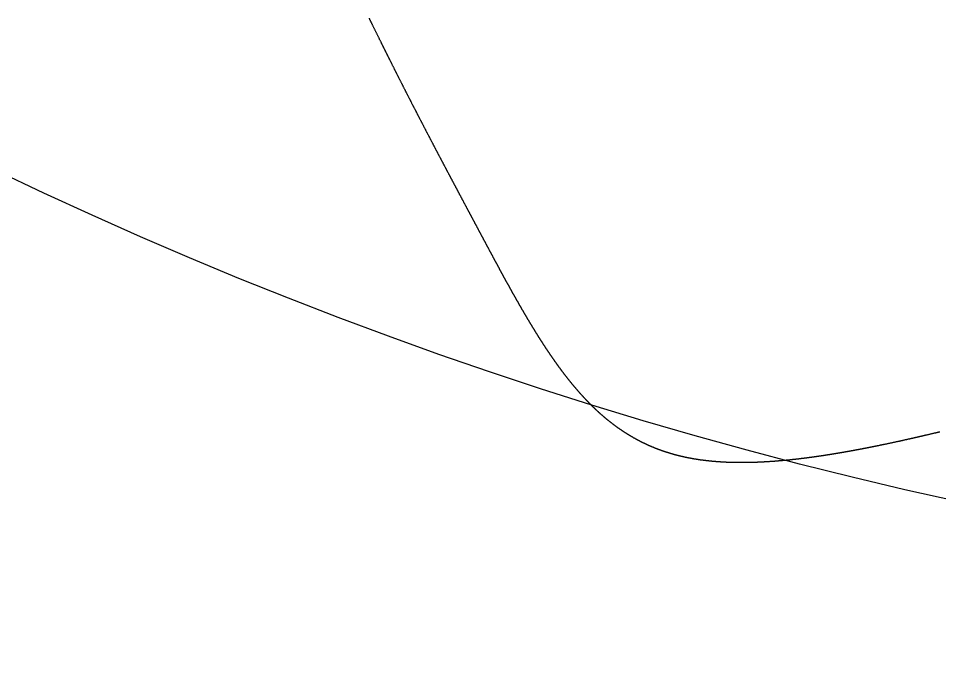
# Model space of a CAD drawing. Header units: millimetres. Extents: x 88 to 97873, y 32 to 55088.
# Drawn here: x 48986.452 to 48988.854, y 5107.377 to 5109.074 of the extents above; entities that cross this region are included whole.
import ezdxf

# ---------------------------------------------------------------- set-up
doc = ezdxf.new("R2010")
doc.units = ezdxf.units.MM
doc.header["$LTSCALE"] = 0.3

msp = doc.modelspace()

# ---------------------------------------------------------------- linework, layer by layer
msp.add_lwpolyline([(48987.3664, 5109.0748), (48987.367, 5109.0736), (48987.3675, 5109.0724), (48987.3681, 5109.0712), (48987.3687, 5109.0701), (48987.3692, 5109.0689), (48987.3698, 5109.0677), (48987.3704, 5109.0665), (48987.371, 5109.0654), (48987.3715, 5109.0642), (48987.3721, 5109.063), (48987.3727, 5109.0618), (48987.3733, 5109.0607), (48987.3738, 5109.0595), (48987.3744, 5109.0583), (48987.375, 5109.0571), (48987.3755, 5109.056), (48987.3761, 5109.0548), (48987.3767, 5109.0536), (48987.3773, 5109.0525), (48987.3778, 5109.0513), (48987.3784, 5109.0501), (48987.379, 5109.0489), (48987.3796, 5109.0478), (48987.3801, 5109.0466), (48987.3807, 5109.0454), (48987.3813, 5109.0443), (48987.3819, 5109.0431), (48987.3824, 5109.0419), (48987.383, 5109.0408), (48987.3836, 5109.0396), (48987.3841, 5109.0384), (48987.3847, 5109.0372), (48987.3853, 5109.0361), (48987.3859, 5109.0349), (48987.3864, 5109.0337), (48987.387, 5109.0326), (48987.3876, 5109.0314), (48987.3882, 5109.0303), (48987.3887, 5109.0291), (48987.3893, 5109.0279), (48987.3899, 5109.0268), (48987.3905, 5109.0256), (48987.391, 5109.0244), (48987.3916, 5109.0233), (48987.3922, 5109.0221), (48987.3928, 5109.0209), (48987.3933, 5109.0198), (48987.3939, 5109.0186), (48987.3945, 5109.0175), (48987.3951, 5109.0163), (48987.3956, 5109.0151), (48987.3962, 5109.014), (48987.3968, 5109.0128), (48987.3974, 5109.0116), (48987.3979, 5109.0105), (48987.3985, 5109.0093), (48987.3991, 5109.0082), (48987.3997, 5109.007), (48987.4002, 5109.0058), (48987.4008, 5109.0047), (48987.4014, 5109.0035), (48987.402, 5109.0024), (48987.4025, 5109.0012), (48987.4031, 5109.0001), (48987.4037, 5108.9989), (48987.4043, 5108.9977), (48987.4048, 5108.9966), (48987.4054, 5108.9954), (48987.406, 5108.9943), (48987.4066, 5108.9931), (48987.4071, 5108.992), (48987.4077, 5108.9908), (48987.4083, 5108.9897), (48987.4089, 5108.9885), (48987.4094, 5108.9874), (48987.41, 5108.9862), (48987.4106, 5108.985), (48987.4111, 5108.9839), (48987.4117, 5108.9827), (48987.4123, 5108.9816), (48987.4129, 5108.9804), (48987.4134, 5108.9793), (48987.414, 5108.9781), (48987.4146, 5108.977), (48987.4152, 5108.9758), (48987.4157, 5108.9747), (48987.4163, 5108.9735), (48987.4169, 5108.9724), (48987.4175, 5108.9712), (48987.418, 5108.9701), (48987.4186, 5108.9689), (48987.4192, 5108.9678), (48987.4198, 5108.9666), (48987.4203, 5108.9655), (48987.4209, 5108.9644), (48987.4215, 5108.9632), (48987.4221, 5108.9621), (48987.4226, 5108.9609), (48987.4232, 5108.9598), (48987.4238, 5108.9586), (48987.4244, 5108.9575), (48987.4249, 5108.9563), (48987.4255, 5108.9552), (48987.4261, 5108.954), (48987.4267, 5108.9529), (48987.4272, 5108.9518), (48987.4278, 5108.9506), (48987.4284, 5108.9495), (48987.429, 5108.9483), (48987.4295, 5108.9472), (48987.4301, 5108.9461), (48987.4307, 5108.9449), (48987.4313, 5108.9438), (48987.4318, 5108.9426), (48987.4324, 5108.9415), (48987.433, 5108.9404), (48987.4336, 5108.9392), (48987.4341, 5108.9381), (48987.4347, 5108.9369), (48987.4353, 5108.9358), (48987.4359, 5108.9347), (48987.4364, 5108.9335), (48987.437, 5108.9324), (48987.4376, 5108.9313), (48987.4382, 5108.9301), (48987.4387, 5108.929), (48987.4393, 5108.9279), (48987.4399, 5108.9267), (48987.4404, 5108.9256), (48987.441, 5108.9244), (48987.4416, 5108.9233), (48987.4422, 5108.9222), (48987.4427, 5108.921), (48987.4433, 5108.9199), (48987.4439, 5108.9188), (48987.4445, 5108.9177), (48987.445, 5108.9165), (48987.4456, 5108.9154), (48987.4462, 5108.9143), (48987.4468, 5108.9131), (48987.4473, 5108.912), (48987.4479, 5108.9109), (48987.4485, 5108.9097), (48987.449, 5108.9086), (48987.4496, 5108.9075), (48987.4502, 5108.9064), (48987.4508, 5108.9052), (48987.4513, 5108.9041), (48987.4519, 5108.903), (48987.4525, 5108.9018), (48987.4531, 5108.9007), (48987.4536, 5108.8996), (48987.4542, 5108.8985), (48987.4548, 5108.8973), (48987.4554, 5108.8962), (48987.4559, 5108.8951), (48987.4565, 5108.894), (48987.4571, 5108.8928), (48987.4576, 5108.8917), (48987.4582, 5108.8906), (48987.4588, 5108.8895), (48987.4594, 5108.8884), (48987.4599, 5108.8872), (48987.4605, 5108.8861), (48987.4611, 5108.885), (48987.4616, 5108.8839), (48987.4622, 5108.8828), (48987.4628, 5108.8816), (48987.4634, 5108.8805), (48987.4639, 5108.8794), (48987.4645, 5108.8783), (48987.4651, 5108.8772), (48987.4657, 5108.876), (48987.4662, 5108.8749), (48987.4668, 5108.8738), (48987.4674, 5108.8727), (48987.4679, 5108.8716), (48987.4685, 5108.8705), (48987.4691, 5108.8693), (48987.4697, 5108.8682), (48987.4702, 5108.8671), (48987.4708, 5108.866), (48987.4714, 5108.8649), (48987.4719, 5108.8638), (48987.4725, 5108.8627), (48987.4731, 5108.8616), (48987.4736, 5108.8604), (48987.4742, 5108.8593), (48987.4748, 5108.8582), (48987.4754, 5108.8571), (48987.4759, 5108.856), (48987.4765, 5108.8549), (48987.4771, 5108.8538), (48987.4776, 5108.8527), (48987.4782, 5108.8516), (48987.4788, 5108.8504), (48987.4793, 5108.8493), (48987.4799, 5108.8482), (48987.4805, 5108.8471), (48987.4811, 5108.846), (48987.4816, 5108.8449), (48987.4822, 5108.8438), (48987.4828, 5108.8427), (48987.4833, 5108.8416), (48987.4839, 5108.8405), (48987.4845, 5108.8394), (48987.485, 5108.8383), (48987.4856, 5108.8372), (48987.4862, 5108.8361), (48987.4867, 5108.835), (48987.4873, 5108.8339), (48987.4879, 5108.8328), (48987.4885, 5108.8317), (48987.489, 5108.8306), (48987.4896, 5108.8295), (48987.4902, 5108.8284), (48987.4907, 5108.8273), (48987.4913, 5108.8262), (48987.4919, 5108.8251), (48987.4924, 5108.824), (48987.493, 5108.8229), (48987.4936, 5108.8218), (48987.4941, 5108.8207), (48987.4947, 5108.8196), (48987.4953, 5108.8185), (48987.4958, 5108.8174), (48987.4964, 5108.8163), (48987.497, 5108.8152), (48987.4975, 5108.8141), (48987.4981, 5108.813), (48987.4987, 5108.8119), (48987.4992, 5108.8108), (48987.4998, 5108.8097), (48987.5004, 5108.8086), (48987.5009, 5108.8075), (48987.5015, 5108.8065), (48987.5021, 5108.8054), (48987.5026, 5108.8043), (48987.5032, 5108.8032), (48987.5038, 5108.8021), (48987.5043, 5108.801), (48987.5049, 5108.7999), (48987.5055, 5108.7988), (48987.506, 5108.7977), (48987.5066, 5108.7966), (48987.5072, 5108.7956), (48987.5077, 5108.7945), (48987.5083, 5108.7934), (48987.5088, 5108.7923), (48987.5094, 5108.7912), (48987.51, 5108.7901), (48987.5105, 5108.789), (48987.5111, 5108.788), (48987.5117, 5108.7869), (48987.5122, 5108.7858), (48987.5128, 5108.7847), (48987.5134, 5108.7836), (48987.5139, 5108.7825), (48987.5145, 5108.7815), (48987.515, 5108.7804), (48987.5156, 5108.7793), (48987.5162, 5108.7782), (48987.5167, 5108.7771), (48987.5173, 5108.7761), (48987.5179, 5108.775), (48987.5184, 5108.7739), (48987.519, 5108.7728), (48987.5195, 5108.7717), (48987.5201, 5108.7707), (48987.5207, 5108.7696), (48987.5212, 5108.7685), (48987.5218, 5108.7674), (48987.5224, 5108.7664), (48987.5229, 5108.7653), (48987.5235, 5108.7642), (48987.524, 5108.7631), (48987.5246, 5108.7621), (48987.5252, 5108.761), (48987.5257, 5108.7599), (48987.5263, 5108.7589), (48987.5268, 5108.7578), (48987.5274, 5108.7567), (48987.528, 5108.7556), (48987.5285, 5108.7546), (48987.5291, 5108.7535), (48987.5296, 5108.7524), (48987.5302, 5108.7514), (48987.5308, 5108.7503), (48987.5313, 5108.7492), (48987.5319, 5108.7482), (48987.5324, 5108.7471), (48987.533, 5108.746), (48987.5335, 5108.745), (48987.5341, 5108.7439), (48987.5347, 5108.7428), (48987.5352, 5108.7418), (48987.5358, 5108.7407), (48987.5363, 5108.7396), (48987.5369, 5108.7386), (48987.5375, 5108.7375), (48987.538, 5108.7364), (48987.5386, 5108.7354), (48987.5391, 5108.7343), (48987.5397, 5108.7333), (48987.5402, 5108.7322), (48987.5408, 5108.7311), (48987.5414, 5108.7301), (48987.5419, 5108.729), (48987.5425, 5108.728), (48987.543, 5108.7269), (48987.5436, 5108.7258), (48987.5441, 5108.7248), (48987.5447, 5108.7237), (48987.5452, 5108.7227), (48987.5458, 5108.7216), (48987.5463, 5108.7206), (48987.5469, 5108.7195), (48987.5475, 5108.7184), (48987.548, 5108.7174), (48987.5486, 5108.7163), (48987.5491, 5108.7153), (48987.5497, 5108.7142), (48987.5502, 5108.7132), (48987.5508, 5108.7121), (48987.5513, 5108.7111), (48987.5519, 5108.71), (48987.5524, 5108.709), (48987.553, 5108.7079), (48987.5535, 5108.7069), (48987.5541, 5108.7058), (48987.5546, 5108.7048), (48987.5552, 5108.7037), (48987.5558, 5108.7027), (48987.5563, 5108.7016), (48987.5569, 5108.7006), (48987.5574, 5108.6995), (48987.558, 5108.6985), (48987.5585, 5108.6975), (48987.5591, 5108.6964), (48987.5596, 5108.6954), (48987.5602, 5108.6943), (48987.5607, 5108.6933), (48987.5613, 5108.6922), (48987.5618, 5108.6912), (48987.5624, 5108.6902), (48987.5629, 5108.6891), (48987.5635, 5108.6881), (48987.564, 5108.687), (48987.5646, 5108.686), (48987.5651, 5108.685), (48987.5657, 5108.6839), (48987.5662, 5108.6829), (48987.5667, 5108.6818), (48987.5673, 5108.6808), (48987.5678, 5108.6798), (48987.5684, 5108.6787), (48987.5689, 5108.6777), (48987.5695, 5108.6767), (48987.57, 5108.6756), (48987.5706, 5108.6746), (48987.5711, 5108.6736), (48987.5717, 5108.6725), (48987.5722, 5108.6715), (48987.5728, 5108.6705), (48987.5733, 5108.6694), (48987.5739, 5108.6684), (48987.5744, 5108.6674), (48987.5749, 5108.6663), (48987.5755, 5108.6653), (48987.576, 5108.6643), (48987.5766, 5108.6632), (48987.5771, 5108.6622), (48987.5777, 5108.6612), (48987.5782, 5108.6602), (48987.5788, 5108.6591), (48987.5793, 5108.6581), (48987.5798, 5108.6571), (48987.5804, 5108.6561), (48987.5809, 5108.655), (48987.5815, 5108.654), (48987.582, 5108.653), (48987.5826, 5108.652), (48987.5831, 5108.6509), (48987.5836, 5108.6499), (48987.5842, 5108.6489), (48987.5847, 5108.6479), (48987.5853, 5108.6469), (48987.5858, 5108.6458), (48987.5863, 5108.6448), (48987.5869, 5108.6438), (48987.5874, 5108.6428), (48987.588, 5108.6418), (48987.5885, 5108.6407), (48987.589, 5108.6397), (48987.5896, 5108.6387), (48987.5901, 5108.6377), (48987.5907, 5108.6367), (48987.5912, 5108.6357), (48987.5917, 5108.6347), (48987.5923, 5108.6336), (48987.5928, 5108.6326), (48987.5933, 5108.6316), (48987.5939, 5108.6306), (48987.5944, 5108.6296), (48987.595, 5108.6286), (48987.5955, 5108.6276), (48987.596, 5108.6266), (48987.5966, 5108.6255), (48987.5971, 5108.6245), (48987.5976, 5108.6235), (48987.5982, 5108.6225), (48987.5987, 5108.6215), (48987.5992, 5108.6205), (48987.5998, 5108.6195), (48987.6003, 5108.6185), (48987.6008, 5108.6175), (48987.6014, 5108.6165), (48987.6019, 5108.6155), (48987.6024, 5108.6145), (48987.603, 5108.6135), (48987.6035, 5108.6125), (48987.604, 5108.6115), (48987.6046, 5108.6105), (48987.6051, 5108.6095), (48987.6056, 5108.6085), (48987.6062, 5108.6075), (48987.6067, 5108.6065), (48987.6072, 5108.6055), (48987.6078, 5108.6045), (48987.6083, 5108.6035), (48987.6088, 5108.6025), (48987.6094, 5108.6015), (48987.6099, 5108.6005), (48987.6104, 5108.5995), (48987.6109, 5108.5985), (48987.6115, 5108.5975), (48987.612, 5108.5965), (48987.6125, 5108.5955), (48987.6131, 5108.5945), (48987.6136, 5108.5935), (48987.6141, 5108.5925), (48987.6146, 5108.5915), (48987.6152, 5108.5905), (48987.6157, 5108.5896), (48987.6162, 5108.5886), (48987.6168, 5108.5876), (48987.6173, 5108.5866), (48987.6178, 5108.5856), (48987.6183, 5108.5846), (48987.6189, 5108.5836), (48987.6194, 5108.5826), (48987.6199, 5108.5817), (48987.6204, 5108.5807), (48987.621, 5108.5797), (48987.6215, 5108.5787), (48987.622, 5108.5777), (48987.6225, 5108.5767), (48987.6231, 5108.5757), (48987.6236, 5108.5748), (48987.6241, 5108.5738), (48987.6246, 5108.5728), (48987.6251, 5108.5718), (48987.6257, 5108.5708), (48987.6262, 5108.5699), (48987.6267, 5108.5689), (48987.6272, 5108.5679), (48987.6277, 5108.5669), (48987.6283, 5108.566), (48987.6288, 5108.565), (48987.6293, 5108.564), (48987.6298, 5108.563), (48987.6303, 5108.5621), (48987.6309, 5108.5611), (48987.6314, 5108.5601), (48987.6319, 5108.5591), (48987.6324, 5108.5582), (48987.6329, 5108.5572), (48987.6335, 5108.5562), (48987.634, 5108.5552), (48987.6345, 5108.5543), (48987.635, 5108.5533), (48987.6355, 5108.5523), (48987.636, 5108.5514), (48987.6366, 5108.5504), (48987.6371, 5108.5494), (48987.6376, 5108.5485), (48987.6381, 5108.5475), (48987.6386, 5108.5465), (48987.6391, 5108.5456), (48987.6397, 5108.5446), (48987.6402, 5108.5436), (48987.6407, 5108.5427), (48987.6412, 5108.5417), (48987.6417, 5108.5407), (48987.6422, 5108.5398), (48987.6427, 5108.5388), (48987.6432, 5108.5379), (48987.6438, 5108.5369), (48987.6443, 5108.5359), (48987.6448, 5108.535), (48987.6453, 5108.534), (48987.6458, 5108.5331), (48987.6463, 5108.5321), (48987.6468, 5108.5312), (48987.6473, 5108.5302), (48987.6478, 5108.5292), (48987.6484, 5108.5283), (48987.6489, 5108.5273), (48987.6494, 5108.5264), (48987.6499, 5108.5254), (48987.6504, 5108.5245), (48987.6509, 5108.5235), (48987.6514, 5108.5226), (48987.6519, 5108.5216), (48987.6524, 5108.5207), (48987.6529, 5108.5197), (48987.6534, 5108.5188), (48987.6539, 5108.5178), (48987.6544, 5108.5169), (48987.6549, 5108.5159), (48987.6554, 5108.515), (48987.656, 5108.514), (48987.6565, 5108.5131), (48987.657, 5108.5121), (48987.6575, 5108.5112), (48987.658, 5108.5103), (48987.6585, 5108.5093), (48987.659, 5108.5084), (48987.6595, 5108.5074), (48987.66, 5108.5065), (48987.6605, 5108.5055), (48987.661, 5108.5046), (48987.6615, 5108.5037), (48987.662, 5108.5027), (48987.6625, 5108.5018), (48987.663, 5108.5009), (48987.6635, 5108.4999), (48987.664, 5108.499), (48987.6645, 5108.498), (48987.665, 5108.4971), (48987.6655, 5108.4962), (48987.666, 5108.4952), (48987.6665, 5108.4943), (48987.667, 5108.4934), (48987.6675, 5108.4924), (48987.668, 5108.4915), (48987.6685, 5108.4906), (48987.669, 5108.4896), (48987.6695, 5108.4887), (48987.67, 5108.4878), (48987.6705, 5108.4869), (48987.671, 5108.4859), (48987.6715, 5108.485), (48987.6719, 5108.4841), (48987.6724, 5108.4831), (48987.6729, 5108.4822), (48987.6734, 5108.4813), (48987.6739, 5108.4804), (48987.6744, 5108.4794), (48987.6749, 5108.4785), (48987.6754, 5108.4776), (48987.6759, 5108.4767), (48987.6764, 5108.4758), (48987.6769, 5108.4748), (48987.6774, 5108.4739), (48987.6779, 5108.473), (48987.6784, 5108.4721), (48987.6789, 5108.4712), (48987.6793, 5108.4702), (48987.6798, 5108.4693), (48987.6803, 5108.4684), (48987.6808, 5108.4675), (48987.6813, 5108.4666), (48987.6818, 5108.4657), (48987.6823, 5108.4647), (48987.6828, 5108.4638), (48987.6833, 5108.4629), (48987.6838, 5108.462), (48987.6842, 5108.4611), (48987.6847, 5108.4602), (48987.6852, 5108.4593), (48987.6857, 5108.4584), (48987.6862, 5108.4575), (48987.6867, 5108.4565), (48987.6872, 5108.4556), (48987.6877, 5108.4547), (48987.6882, 5108.4538), (48987.6886, 5108.4529), (48987.6891, 5108.452), (48987.6896, 5108.4511), (48987.6901, 5108.4502), (48987.6906, 5108.4493), (48987.6911, 5108.4484), (48987.6916, 5108.4475), (48987.692, 5108.4466), (48987.6925, 5108.4457), (48987.693, 5108.4448), (48987.6935, 5108.4439), (48987.694, 5108.443), (48987.6945, 5108.4421), (48987.6949, 5108.4412), (48987.6954, 5108.4403), (48987.6959, 5108.4394), (48987.6964, 5108.4385), (48987.6969, 5108.4376), (48987.6974, 5108.4367), (48987.6978, 5108.4358), (48987.6983, 5108.4349), (48987.6988, 5108.434), (48987.6993, 5108.4331), (48987.6998, 5108.4322), (48987.7003, 5108.4313), (48987.7007, 5108.4305), (48987.7012, 5108.4296), (48987.7017, 5108.4287), (48987.7022, 5108.4278), (48987.7027, 5108.4269), (48987.7031, 5108.426), (48987.7036, 5108.4251), (48987.7041, 5108.4242), (48987.7046, 5108.4234), (48987.7051, 5108.4225), (48987.7055, 5108.4216), (48987.706, 5108.4207), (48987.7065, 5108.4198), (48987.707, 5108.4189), (48987.7075, 5108.418), (48987.7079, 5108.4172), (48987.7084, 5108.4163), (48987.7089, 5108.4154), (48987.7094, 5108.4145), (48987.7099, 5108.4136), (48987.7103, 5108.4128), (48987.7108, 5108.4119), (48987.7113, 5108.411), (48987.7118, 5108.4101), (48987.7122, 5108.4093), (48987.7127, 5108.4084), (48987.7132, 5108.4075), (48987.7137, 5108.4066), (48987.7141, 5108.4058), (48987.7146, 5108.4049), (48987.7151, 5108.404), (48987.7156, 5108.4031), (48987.716, 5108.4023), (48987.7165, 5108.4014), (48987.717, 5108.4005), (48987.7175, 5108.3997), (48987.718, 5108.3988), (48987.7184, 5108.3979), (48987.7189, 5108.3971), (48987.7194, 5108.3962), (48987.7198, 5108.3953), (48987.7203, 5108.3945), (48987.7208, 5108.3936), (48987.7213, 5108.3927), (48987.7217, 5108.3919), (48987.7222, 5108.391), (48987.7227, 5108.3902), (48987.7232, 5108.3893), (48987.7236, 5108.3884), (48987.7241, 5108.3876), (48987.7246, 5108.3867), (48987.7251, 5108.3859), (48987.7255, 5108.385), (48987.726, 5108.3841), (48987.7265, 5108.3833), (48987.7269, 5108.3824), (48987.7274, 5108.3816), (48987.7279, 5108.3807), (48987.7284, 5108.3799), (48987.7288, 5108.379), (48987.7293, 5108.3782), (48987.7298, 5108.3773), (48987.7302, 5108.3765), (48987.7307, 5108.3756), (48987.7312, 5108.3748), (48987.7317, 5108.3739), (48987.7321, 5108.3731), (48987.7326, 5108.3722), (48987.7331, 5108.3714), (48987.7335, 5108.3705), (48987.734, 5108.3697), (48987.7345, 5108.3688), (48987.7349, 5108.368), (48987.7354, 5108.3671), (48987.7359, 5108.3663), (48987.7364, 5108.3654), (48987.7368, 5108.3646), (48987.7373, 5108.3638), (48987.7378, 5108.3629), (48987.7382, 5108.3621), (48987.7387, 5108.3612), (48987.7392, 5108.3604), (48987.7396, 5108.3596), (48987.7401, 5108.3587), (48987.7406, 5108.3579), (48987.741, 5108.357), (48987.7415, 5108.3562), (48987.742, 5108.3554), (48987.7424, 5108.3545), (48987.7429, 5108.3537), (48987.7434, 5108.3529), (48987.7439, 5108.352), (48987.7443, 5108.3512), (48987.7448, 5108.3504), (48987.7453, 5108.3496), (48987.7457, 5108.3487), (48987.7462, 5108.3479), (48987.7467, 5108.3471), (48987.7471, 5108.3462), (48987.7476, 5108.3454), (48987.7481, 5108.3446), (48987.7485, 5108.3438), (48987.749, 5108.3429), (48987.7495, 5108.3421), (48987.7499, 5108.3413), (48987.7504, 5108.3405), (48987.7509, 5108.3396), (48987.7513, 5108.3388), (48987.7518, 5108.338), (48987.7523, 5108.3372), (48987.7527, 5108.3364), (48987.7532, 5108.3355), (48987.7536, 5108.3347), (48987.7541, 5108.3339), (48987.7546, 5108.3331), (48987.755, 5108.3323), (48987.7555, 5108.3314), (48987.756, 5108.3306), (48987.7564, 5108.3298), (48987.7569, 5108.329), (48987.7574, 5108.3282), (48987.7578, 5108.3274), (48987.7583, 5108.3266), (48987.7588, 5108.3258), (48987.7592, 5108.3249), (48987.7597, 5108.3241), (48987.7602, 5108.3233), (48987.7606, 5108.3225), (48987.7611, 5108.3217), (48987.7616, 5108.3209), (48987.762, 5108.3201), (48987.7625, 5108.3193), (48987.7629, 5108.3185), (48987.7634, 5108.3177), (48987.7639, 5108.3169), (48987.7643, 5108.3161), (48987.7648, 5108.3153), (48987.7653, 5108.3145), (48987.7657, 5108.3137), (48987.7662, 5108.3129), (48987.7667, 5108.3121), (48987.7671, 5108.3113), (48987.7676, 5108.3105), (48987.768, 5108.3097), (48987.7685, 5108.3089), (48987.769, 5108.3081), (48987.7694, 5108.3073), (48987.7699, 5108.3065), (48987.7704, 5108.3057), (48987.7708, 5108.3049), (48987.7713, 5108.3041), (48987.7718, 5108.3033), (48987.7722, 5108.3025), (48987.7727, 5108.3017), (48987.7731, 5108.3009), (48987.7736, 5108.3002), (48987.7741, 5108.2994), (48987.7745, 5108.2986), (48987.775, 5108.2978), (48987.7755, 5108.297), (48987.7759, 5108.2962), (48987.7764, 5108.2954), (48987.7769, 5108.2947), (48987.7773, 5108.2939), (48987.7778, 5108.2931), (48987.7782, 5108.2923), (48987.7787, 5108.2915), (48987.7792, 5108.2907), (48987.7796, 5108.29), (48987.7801, 5108.2892), (48987.7806, 5108.2884), (48987.781, 5108.2876), (48987.7815, 5108.2868), (48987.7819, 5108.2861), (48987.7824, 5108.2853), (48987.7829, 5108.2845), (48987.7833, 5108.2837), (48987.7838, 5108.283), (48987.7843, 5108.2822), (48987.7847, 5108.2814), (48987.7852, 5108.2806), (48987.7856, 5108.2799), (48987.7861, 5108.2791), (48987.7866, 5108.2783), (48987.787, 5108.2776), (48987.7875, 5108.2768), (48987.788, 5108.276), (48987.7884, 5108.2753), (48987.7889, 5108.2745), (48987.7893, 5108.2737), (48987.7898, 5108.273), (48987.7903, 5108.2722), (48987.7907, 5108.2714), (48987.7912, 5108.2707), (48987.7917, 5108.2699), (48987.7921, 5108.2692), (48987.7926, 5108.2684), (48987.7931, 5108.2676), (48987.7935, 5108.2669), (48987.794, 5108.2661), (48987.7944, 5108.2654), (48987.7949, 5108.2646), (48987.7954, 5108.2638), (48987.7958, 5108.2631), (48987.7963, 5108.2623), (48987.7968, 5108.2616), (48987.7972, 5108.2608), (48987.7977, 5108.2601), (48987.7981, 5108.2593), (48987.7986, 5108.2586), (48987.7991, 5108.2578), (48987.7995, 5108.2571), (48987.8, 5108.2563), (48987.8005, 5108.2556), (48987.8009, 5108.2548), (48987.8014, 5108.2541), (48987.8018, 5108.2533), (48987.8023, 5108.2526), (48987.8028, 5108.2518), (48987.8032, 5108.2511), (48987.8037, 5108.2503), (48987.8042, 5108.2496), (48987.8046, 5108.2489), (48987.8051, 5108.2481), (48987.8056, 5108.2474), (48987.806, 5108.2466), (48987.8065, 5108.2459), (48987.8069, 5108.2452), (48987.8074, 5108.2444), (48987.8079, 5108.2437), (48987.8083, 5108.2429), (48987.8088, 5108.2422), (48987.8093, 5108.2415), (48987.8097, 5108.2407), (48987.8102, 5108.24), (48987.8107, 5108.2393), (48987.8111, 5108.2385), (48987.8116, 5108.2378), (48987.8121, 5108.2371), (48987.8125, 5108.2363), (48987.813, 5108.2356), (48987.8134, 5108.2349), (48987.8139, 5108.2342), (48987.8144, 5108.2334), (48987.8148, 5108.2327), (48987.8153, 5108.232), (48987.8158, 5108.2313), (48987.8162, 5108.2305), (48987.8167, 5108.2298), (48987.8172, 5108.2291), (48987.8176, 5108.2284), (48987.8181, 5108.2276), (48987.8186, 5108.2269), (48987.819, 5108.2262), (48987.8195, 5108.2255), (48987.82, 5108.2248), (48987.8204, 5108.224), (48987.8209, 5108.2233), (48987.8214, 5108.2226), (48987.8218, 5108.2219), (48987.8223, 5108.2212), (48987.8228, 5108.2205), (48987.8232, 5108.2197), (48987.8237, 5108.219), (48987.8241, 5108.2183), (48987.8246, 5108.2176), (48987.8251, 5108.2169), (48987.8255, 5108.2162), (48987.826, 5108.2155), (48987.8265, 5108.2148), (48987.8269, 5108.2141), (48987.8274, 5108.2134), (48987.8279, 5108.2126), (48987.8283, 5108.2119), (48987.8288, 5108.2112), (48987.8293, 5108.2105), (48987.8298, 5108.2098), (48987.8302, 5108.2091), (48987.8307, 5108.2084), (48987.8312, 5108.2077), (48987.8316, 5108.207), (48987.8321, 5108.2063), (48987.8326, 5108.2056), (48987.833, 5108.2049), (48987.8335, 5108.2042), (48987.834, 5108.2035), (48987.8344, 5108.2028), (48987.8349, 5108.2021), (48987.8354, 5108.2014), (48987.8358, 5108.2008), (48987.8363, 5108.2001), (48987.8368, 5108.1994), (48987.8372, 5108.1987), (48987.8377, 5108.198), (48987.8382, 5108.1973), (48987.8387, 5108.1966), (48987.8391, 5108.1959), (48987.8396, 5108.1952), (48987.8401, 5108.1945), (48987.8405, 5108.1939), (48987.841, 5108.1932), (48987.8415, 5108.1925), (48987.8419, 5108.1918), (48987.8424, 5108.1911), (48987.8429, 5108.1904), (48987.8434, 5108.1898), (48987.8438, 5108.1891), (48987.8443, 5108.1884), (48987.8448, 5108.1877), (48987.8452, 5108.187), (48987.8457, 5108.1864), (48987.8462, 5108.1857), (48987.8467, 5108.185), (48987.8471, 5108.1843), (48987.8476, 5108.1837), (48987.8481, 5108.183), (48987.8485, 5108.1823), (48987.849, 5108.1816), (48987.8495, 5108.181), (48987.85, 5108.1803), (48987.8504, 5108.1796), (48987.8509, 5108.1789), (48987.8514, 5108.1783), (48987.8518, 5108.1776), (48987.8523, 5108.1769), (48987.8528, 5108.1763), (48987.8533, 5108.1756), (48987.8537, 5108.1749), (48987.8542, 5108.1743), (48987.8547, 5108.1736), (48987.8552, 5108.1729), (48987.8556, 5108.1723), (48987.8561, 5108.1716), (48987.8566, 5108.171), (48987.8571, 5108.1703), (48987.8575, 5108.1696), (48987.858, 5108.169), (48987.8585, 5108.1683), (48987.859, 5108.1677), (48987.8594, 5108.167), (48987.8599, 5108.1664), (48987.8604, 5108.1657), (48987.8609, 5108.1651), (48987.8613, 5108.1644), (48987.8618, 5108.1637), (48987.8623, 5108.1631), (48987.8628, 5108.1624), (48987.8633, 5108.1618), (48987.8637, 5108.1611), (48987.8642, 5108.1605), (48987.8647, 5108.1598), (48987.8652, 5108.1592), (48987.8656, 5108.1586), (48987.8661, 5108.1579), (48987.8666, 5108.1573), (48987.8671, 5108.1566), (48987.8676, 5108.156), (48987.868, 5108.1553), (48987.8685, 5108.1547), (48987.869, 5108.154), (48987.8695, 5108.1534), (48987.87, 5108.1528), (48987.8704, 5108.1521), (48987.8709, 5108.1515), (48987.8714, 5108.1509), (48987.8719, 5108.1502), (48987.8724, 5108.1496), (48987.8728, 5108.1489), (48987.8733, 5108.1483), (48987.8738, 5108.1477), (48987.8743, 5108.147), (48987.8748, 5108.1464), (48987.8752, 5108.1458), (48987.8757, 5108.1452), (48987.8762, 5108.1445), (48987.8767, 5108.1439), (48987.8772, 5108.1433), (48987.8777, 5108.1426), (48987.8781, 5108.142), (48987.8786, 5108.1414), (48987.8791, 5108.1408), (48987.8796, 5108.1401), (48987.8801, 5108.1395), (48987.8806, 5108.1389), (48987.8811, 5108.1383), (48987.8815, 5108.1377), (48987.882, 5108.137), (48987.8825, 5108.1364), (48987.883, 5108.1358), (48987.8835, 5108.1352), (48987.884, 5108.1346), (48987.8844, 5108.1339), (48987.8849, 5108.1333), (48987.8854, 5108.1327), (48987.8859, 5108.1321), (48987.8864, 5108.1315), (48987.8869, 5108.1309), (48987.8874, 5108.1303), (48987.8879, 5108.1297), (48987.8883, 5108.129), (48987.8888, 5108.1284), (48987.8893, 5108.1278), (48987.8898, 5108.1272), (48987.8903, 5108.1266), (48987.8908, 5108.126), (48987.8913, 5108.1254), (48987.8918, 5108.1248), (48987.8923, 5108.1242), (48987.8928, 5108.1236), (48987.8932, 5108.123), (48987.8937, 5108.1224), (48987.8942, 5108.1218), (48987.8947, 5108.1212), (48987.8952, 5108.1206), (48987.8957, 5108.12), (48987.8962, 5108.1194), (48987.8967, 5108.1188), (48987.8972, 5108.1182), (48987.8977, 5108.1176), (48987.8982, 5108.117), (48987.8987, 5108.1164), (48987.8991, 5108.1158), (48987.8996, 5108.1152), (48987.9001, 5108.1146), (48987.9006, 5108.114), (48987.9011, 5108.1135), (48987.9016, 5108.1129), (48987.9021, 5108.1123), (48987.9026, 5108.1117), (48987.9031, 5108.1111), (48987.9036, 5108.1105), (48987.9041, 5108.1099), (48987.9046, 5108.1094), (48987.9051, 5108.1088), (48987.9056, 5108.1082), (48987.9061, 5108.1076), (48987.9066, 5108.107), (48987.9071, 5108.1064), (48987.9076, 5108.1059), (48987.9081, 5108.1053), (48987.9086, 5108.1047), (48987.9091, 5108.1041), (48987.9096, 5108.1036), (48987.9101, 5108.103), (48987.9106, 5108.1024), (48987.9111, 5108.1018), (48987.9116, 5108.1013), (48987.9121, 5108.1007), (48987.9126, 5108.1001), (48987.9131, 5108.0995), (48987.9136, 5108.099), (48987.9141, 5108.0984), (48987.9146, 5108.0978), (48987.9151, 5108.0973), (48987.9156, 5108.0967), (48987.9161, 5108.0961), (48987.9166, 5108.0956), (48987.9171, 5108.095), (48987.9176, 5108.0945), (48987.9181, 5108.0939), (48987.9186, 5108.0933), (48987.9191, 5108.0928), (48987.9196, 5108.0922), (48987.9201, 5108.0916), (48987.9206, 5108.0911), (48987.9211, 5108.0905), (48987.9216, 5108.09), (48987.9221, 5108.0894), (48987.9227, 5108.0889), (48987.9232, 5108.0883), (48987.9237, 5108.0878), (48987.9242, 5108.0872), (48987.9247, 5108.0867), (48987.9252, 5108.0861), (48987.9257, 5108.0856), (48987.9262, 5108.085), (48987.9267, 5108.0845), (48987.9272, 5108.0839), (48987.9277, 5108.0834), (48987.9283, 5108.0828), (48987.9288, 5108.0823), (48987.9293, 5108.0817), (48987.9298, 5108.0812), (48987.9303, 5108.0806), (48987.9308, 5108.0801), (48987.9313, 5108.0796), (48987.9318, 5108.079), (48987.9323, 5108.0785), (48987.9329, 5108.0779), (48987.9334, 5108.0774), (48987.9339, 5108.0769), (48987.9344, 5108.0763), (48987.9349, 5108.0758), (48987.9354, 5108.0753), (48987.9359, 5108.0747), (48987.9365, 5108.0742), (48987.937, 5108.0737), (48987.9375, 5108.0731), (48987.938, 5108.0726), (48987.9385, 5108.0721), (48987.939, 5108.0715), (48987.9396, 5108.071), (48987.9401, 5108.0705), (48987.9406, 5108.07), (48987.9411, 5108.0694), (48987.9416, 5108.0689), (48987.9422, 5108.0684), (48987.9427, 5108.0679), (48987.9432, 5108.0673), (48987.9437, 5108.0668), (48987.9442, 5108.0663), (48987.9448, 5108.0658), (48987.9453, 5108.0653), (48987.9458, 5108.0647), (48987.9463, 5108.0642), (48987.9469, 5108.0637), (48987.9474, 5108.0632), (48987.9479, 5108.0627), (48987.9484, 5108.0622), (48987.9489, 5108.0616), (48987.9495, 5108.0611), (48987.95, 5108.0606), (48987.9505, 5108.0601), (48987.951, 5108.0596), (48987.9516, 5108.0591), (48987.9521, 5108.0586), (48987.9526, 5108.0581), (48987.9532, 5108.0576), (48987.9537, 5108.0571), (48987.9542, 5108.0566), (48987.9547, 5108.0561), (48987.9553, 5108.0556), (48987.9558, 5108.055), (48987.9563, 5108.0545), (48987.9569, 5108.054), (48987.9574, 5108.0535), (48987.9579, 5108.053), (48987.9584, 5108.0526), (48987.959, 5108.0521), (48987.9595, 5108.0516), (48987.96, 5108.0511), (48987.9606, 5108.0506), (48987.9611, 5108.0501), (48987.9616, 5108.0496), (48987.9622, 5108.0491), (48987.9627, 5108.0486), (48987.9632, 5108.0481), (48987.9638, 5108.0476), (48987.9643, 5108.0471), (48987.9649, 5108.0466), (48987.9654, 5108.0462), (48987.9659, 5108.0457), (48987.9665, 5108.0452), (48987.967, 5108.0447), (48987.9675, 5108.0442), (48987.9681, 5108.0437), (48987.9686, 5108.0432), (48987.9692, 5108.0428), (48987.9697, 5108.0423), (48987.9702, 5108.0418), (48987.9708, 5108.0413), (48987.9713, 5108.0409), (48987.9719, 5108.0404), (48987.9724, 5108.0399), (48987.9729, 5108.0394), (48987.9735, 5108.0389), (48987.974, 5108.0385), (48987.9746, 5108.038), (48987.9751, 5108.0375), (48987.9757, 5108.0371), (48987.9762, 5108.0366), (48987.9767, 5108.0361), (48987.9773, 5108.0357), (48987.9778, 5108.0352), (48987.9784, 5108.0347), (48987.9789, 5108.0343), (48987.9795, 5108.0338), (48987.98, 5108.0333), (48987.9806, 5108.0329), (48987.9811, 5108.0324), (48987.9817, 5108.0319), (48987.9822, 5108.0315), (48987.9828, 5108.031), (48987.9833, 5108.0306), (48987.9839, 5108.0301), (48987.9844, 5108.0296), (48987.985, 5108.0292), (48987.9855, 5108.0287), (48987.9861, 5108.0283), (48987.9866, 5108.0278), (48987.9872, 5108.0274), (48987.9877, 5108.0269), (48987.9883, 5108.0265), (48987.9888, 5108.026), (48987.9894, 5108.0256), (48987.99, 5108.0251), (48987.9905, 5108.0247), (48987.9911, 5108.0242), (48987.9916, 5108.0238), (48987.9922, 5108.0233), (48987.9927, 5108.0229), (48987.9933, 5108.0224), (48987.9939, 5108.022), (48987.9944, 5108.0216), (48987.995, 5108.0211), (48987.9955, 5108.0207), (48987.9961, 5108.0202), (48987.9967, 5108.0198), (48987.9972, 5108.0194), (48987.9978, 5108.0189), (48987.9983, 5108.0185), (48987.9989, 5108.0181), (48987.9995, 5108.0176), (48988, 5108.0172), (48988.0006, 5108.0168), (48988.0012, 5108.0163), (48988.0017, 5108.0159), (48988.0023, 5108.0155), (48988.0029, 5108.015), (48988.0034, 5108.0146), (48988.004, 5108.0142), (48988.0046, 5108.0137), (48988.0051, 5108.0133), (48988.0057, 5108.0129), (48988.0063, 5108.0125), (48988.0068, 5108.0121), (48988.0074, 5108.0116), (48988.008, 5108.0112), (48988.0085, 5108.0108), (48988.0091, 5108.0104), (48988.0097, 5108.01), (48988.0103, 5108.0095), (48988.0108, 5108.0091), (48988.0114, 5108.0087), (48988.012, 5108.0083), (48988.0126, 5108.0079), (48988.0131, 5108.0075), (48988.0137, 5108.007), (48988.0143, 5108.0066), (48988.0149, 5108.0062), (48988.0154, 5108.0058), (48988.016, 5108.0054), (48988.0166, 5108.005), (48988.0172, 5108.0046), (48988.0178, 5108.0042), (48988.0183, 5108.0038), (48988.0189, 5108.0034), (48988.0195, 5108.003), (48988.0201, 5108.0026), (48988.0207, 5108.0022), (48988.0212, 5108.0018), (48988.0218, 5108.0014), (48988.0224, 5108.001), (48988.023, 5108.0006), (48988.0236, 5108.0002), (48988.0242, 5107.9998), (48988.0247, 5107.9994), (48988.0253, 5107.999), (48988.0259, 5107.9986), (48988.0265, 5107.9982), (48988.0271, 5107.9978), (48988.0277, 5107.9974), (48988.0283, 5107.997), (48988.0288, 5107.9966), (48988.0294, 5107.9963), (48988.03, 5107.9959), (48988.0306, 5107.9955), (48988.0312, 5107.9951), (48988.0318, 5107.9947), (48988.0324, 5107.9943), (48988.033, 5107.9939), (48988.0336, 5107.9936), (48988.0342, 5107.9932), (48988.0348, 5107.9928), (48988.0354, 5107.9924), (48988.036, 5107.992), (48988.0366, 5107.9917), (48988.0371, 5107.9913), (48988.0377, 5107.9909), (48988.0383, 5107.9905), (48988.0389, 5107.9902), (48988.0395, 5107.9898), (48988.0401, 5107.9894), (48988.0407, 5107.989), (48988.0413, 5107.9887), (48988.0419, 5107.9883), (48988.0425, 5107.9879), (48988.0431, 5107.9876), (48988.0437, 5107.9872), (48988.0443, 5107.9868), (48988.0449, 5107.9865), (48988.0456, 5107.9861), (48988.0462, 5107.9857), (48988.0468, 5107.9854), (48988.0474, 5107.985), (48988.048, 5107.9847), (48988.0486, 5107.9843), (48988.0492, 5107.9839), (48988.0498, 5107.9836), (48988.0504, 5107.9832), (48988.051, 5107.9829), (48988.0516, 5107.9825), (48988.0522, 5107.9822), (48988.0528, 5107.9818), (48988.0535, 5107.9815), (48988.0541, 5107.9811), (48988.0547, 5107.9808), (48988.0553, 5107.9804), (48988.0559, 5107.9801), (48988.0565, 5107.9797), (48988.0571, 5107.9794), (48988.0577, 5107.979), (48988.0584, 5107.9787), (48988.059, 5107.9783), (48988.0596, 5107.978), (48988.0602, 5107.9776), (48988.0608, 5107.9773), (48988.0615, 5107.977), (48988.0621, 5107.9766), (48988.0627, 5107.9763), (48988.0633, 5107.9759), (48988.0639, 5107.9756), (48988.0646, 5107.9753), (48988.0652, 5107.9749), (48988.0658, 5107.9746), (48988.0664, 5107.9743), (48988.067, 5107.9739), (48988.0677, 5107.9736), (48988.0683, 5107.9733), (48988.0689, 5107.9729), (48988.0696, 5107.9726), (48988.0702, 5107.9723), (48988.0708, 5107.972), (48988.0714, 5107.9716), (48988.0721, 5107.9713), (48988.0727, 5107.971), (48988.0733, 5107.9707), (48988.074, 5107.9703), (48988.0746, 5107.97), (48988.0752, 5107.9697), (48988.0759, 5107.9694), (48988.0765, 5107.9691), (48988.0771, 5107.9687), (48988.0778, 5107.9684), (48988.0784, 5107.9681), (48988.079, 5107.9678), (48988.0797, 5107.9675), (48988.0803, 5107.9672), (48988.0809, 5107.9669), (48988.0816, 5107.9665), (48988.0822, 5107.9662), (48988.0828, 5107.9659), (48988.0835, 5107.9656), (48988.0841, 5107.9653), (48988.0848, 5107.965), (48988.0854, 5107.9647), (48988.0861, 5107.9644), (48988.0867, 5107.9641), (48988.0873, 5107.9638), (48988.088, 5107.9635), (48988.0886, 5107.9632), (48988.0893, 5107.9629), (48988.0899, 5107.9626), (48988.0906, 5107.9623), (48988.0912, 5107.962), (48988.0919, 5107.9617), (48988.0925, 5107.9614), (48988.0932, 5107.9611), (48988.0938, 5107.9608), (48988.0945, 5107.9605), (48988.0951, 5107.9602), (48988.0958, 5107.9599), (48988.0964, 5107.9596), (48988.0971, 5107.9594), (48988.0977, 5107.9591), (48988.0984, 5107.9588), (48988.099, 5107.9585), (48988.0997, 5107.9582), (48988.1004, 5107.9579), (48988.101, 5107.9576), (48988.1017, 5107.9574), (48988.1023, 5107.9571), (48988.103, 5107.9568), (48988.1036, 5107.9565), (48988.1043, 5107.9562), (48988.105, 5107.956), (48988.1056, 5107.9557), (48988.1063, 5107.9554), (48988.107, 5107.9551), (48988.1076, 5107.9549), (48988.1083, 5107.9546), (48988.1089, 5107.9543), (48988.1096, 5107.954), (48988.1103, 5107.9538), (48988.1109, 5107.9535), (48988.1116, 5107.9532), (48988.1123, 5107.953), (48988.113, 5107.9527), (48988.1136, 5107.9524), (48988.1143, 5107.9522), (48988.115, 5107.9519), (48988.1156, 5107.9516), (48988.1163, 5107.9514), (48988.117, 5107.9511), (48988.1177, 5107.9509), (48988.1183, 5107.9506), (48988.119, 5107.9503), (48988.1197, 5107.9501), (48988.1204, 5107.9498), (48988.121, 5107.9496), (48988.1217, 5107.9493), (48988.1224, 5107.9491), (48988.1231, 5107.9488), (48988.1238, 5107.9486), (48988.1244, 5107.9483), (48988.1251, 5107.9481), (48988.1258, 5107.9478), (48988.1265, 5107.9476), (48988.1272, 5107.9473), (48988.1279, 5107.9471), (48988.1285, 5107.9468), (48988.1292, 5107.9466), (48988.1299, 5107.9463), (48988.1306, 5107.9461), (48988.1313, 5107.9459), (48988.132, 5107.9456), (48988.1327, 5107.9454), (48988.1334, 5107.9451), (48988.134, 5107.9449), (48988.1347, 5107.9447), (48988.1354, 5107.9444), (48988.1361, 5107.9442), (48988.1368, 5107.944), (48988.1375, 5107.9437), (48988.1382, 5107.9435), (48988.1389, 5107.9433), (48988.1396, 5107.943), (48988.1403, 5107.9428), (48988.141, 5107.9426), (48988.1417, 5107.9424), (48988.1424, 5107.9421), (48988.1431, 5107.9419), (48988.1438, 5107.9417), (48988.1445, 5107.9415), (48988.1452, 5107.9412), (48988.1459, 5107.941), (48988.1466, 5107.9408), (48988.1473, 5107.9406), (48988.148, 5107.9404), (48988.1487, 5107.9402), (48988.1494, 5107.9399), (48988.1501, 5107.9397), (48988.1508, 5107.9395), (48988.1515, 5107.9393), (48988.1523, 5107.9391), (48988.153, 5107.9389), (48988.1537, 5107.9387), (48988.1544, 5107.9385), (48988.1551, 5107.9382), (48988.1558, 5107.938), (48988.1565, 5107.9378), (48988.1572, 5107.9376), (48988.158, 5107.9374), (48988.1587, 5107.9372), (48988.1594, 5107.937), (48988.1601, 5107.9368), (48988.1608, 5107.9366), (48988.1615, 5107.9364), (48988.1623, 5107.9362), (48988.163, 5107.936), (48988.1637, 5107.9358), (48988.1644, 5107.9356), (48988.1652, 5107.9354), (48988.1659, 5107.9352), (48988.1666, 5107.935), (48988.1673, 5107.9349), (48988.168, 5107.9347), (48988.1688, 5107.9345), (48988.1695, 5107.9343), (48988.1702, 5107.9341), (48988.171, 5107.9339), (48988.1717, 5107.9337), (48988.1724, 5107.9335), (48988.1732, 5107.9334), (48988.1739, 5107.9332), (48988.1746, 5107.933), (48988.1754, 5107.9328), (48988.1761, 5107.9326), (48988.1768, 5107.9324), (48988.1776, 5107.9323), (48988.1783, 5107.9321), (48988.179, 5107.9319), (48988.1798, 5107.9317), (48988.1805, 5107.9316), (48988.1812, 5107.9314), (48988.182, 5107.9312), (48988.1827, 5107.9311), (48988.1835, 5107.9309), (48988.1842, 5107.9307), (48988.185, 5107.9305), (48988.1857, 5107.9304), (48988.1865, 5107.9302), (48988.1872, 5107.93), (48988.1879, 5107.9299), (48988.1887, 5107.9297), (48988.1894, 5107.9296), (48988.1902, 5107.9294), (48988.1909, 5107.9292), (48988.1917, 5107.9291), (48988.1924, 5107.9289), (48988.1932, 5107.9288), (48988.1939, 5107.9286), (48988.1947, 5107.9284), (48988.1955, 5107.9283), (48988.1962, 5107.9281), (48988.197, 5107.928), (48988.1977, 5107.9278), (48988.1985, 5107.9277), (48988.1992, 5107.9275), (48988.2, 5107.9274), (48988.2008, 5107.9272), (48988.2015, 5107.9271), (48988.2023, 5107.9269), (48988.203, 5107.9268), (48988.2038, 5107.9267), (48988.2046, 5107.9265), (48988.2053, 5107.9264), (48988.2061, 5107.9262), (48988.2069, 5107.9261), (48988.2076, 5107.926), (48988.2084, 5107.9258), (48988.2092, 5107.9257), (48988.2099, 5107.9255), (48988.2107, 5107.9254), (48988.2115, 5107.9253), (48988.2123, 5107.9251), (48988.213, 5107.925), (48988.2138, 5107.9249), (48988.2146, 5107.9247), (48988.2154, 5107.9246), (48988.2161, 5107.9245), (48988.2169, 5107.9244), (48988.2177, 5107.9242), (48988.2185, 5107.9241), (48988.2192, 5107.924), (48988.22, 5107.9239), (48988.2208, 5107.9237), (48988.2216, 5107.9236), (48988.2224, 5107.9235), (48988.2231, 5107.9234), (48988.2239, 5107.9233), (48988.2247, 5107.9231), (48988.2255, 5107.923), (48988.2263, 5107.9229), (48988.2271, 5107.9228), (48988.2279, 5107.9227), (48988.2286, 5107.9226), (48988.2294, 5107.9224), (48988.2302, 5107.9223), (48988.231, 5107.9222), (48988.2318, 5107.9221), (48988.2326, 5107.922), (48988.2334, 5107.9219), (48988.2342, 5107.9218), (48988.235, 5107.9217), (48988.2358, 5107.9216), (48988.2366, 5107.9215), (48988.2374, 5107.9214), (48988.2382, 5107.9213), (48988.239, 5107.9212), (48988.2398, 5107.9211), (48988.2406, 5107.921), (48988.2414, 5107.9209), (48988.2422, 5107.9208), (48988.243, 5107.9207), (48988.2438, 5107.9206), (48988.2446, 5107.9205), (48988.2454, 5107.9204), (48988.2462, 5107.9203), (48988.247, 5107.9202), (48988.2478, 5107.9201), (48988.2486, 5107.92), (48988.2494, 5107.9199), (48988.2502, 5107.9198), (48988.251, 5107.9198), (48988.2518, 5107.9197), (48988.2526, 5107.9196), (48988.2535, 5107.9195), (48988.2543, 5107.9194), (48988.2551, 5107.9193), (48988.2559, 5107.9192), (48988.2567, 5107.9192), (48988.2575, 5107.9191), (48988.2583, 5107.919), (48988.2592, 5107.9189), (48988.26, 5107.9188), (48988.2608, 5107.9188), (48988.2616, 5107.9187), (48988.2624, 5107.9186), (48988.2632, 5107.9185), (48988.2641, 5107.9185), (48988.2649, 5107.9184), (48988.2657, 5107.9183), (48988.2665, 5107.9183), (48988.2674, 5107.9182), (48988.2682, 5107.9181), (48988.269, 5107.918), (48988.2698, 5107.918), (48988.2707, 5107.9179), (48988.2715, 5107.9179), (48988.2723, 5107.9178), (48988.2731, 5107.9177), (48988.274, 5107.9177), (48988.2748, 5107.9176), (48988.2756, 5107.9175), (48988.2765, 5107.9175), (48988.2773, 5107.9174), (48988.2781, 5107.9174), (48988.279, 5107.9173), (48988.2798, 5107.9172), (48988.2806, 5107.9172), (48988.2815, 5107.9171), (48988.2823, 5107.9171), (48988.2832, 5107.917), (48988.284, 5107.917), (48988.2848, 5107.9169), (48988.2857, 5107.9169), (48988.2865, 5107.9168), (48988.2874, 5107.9168), (48988.2882, 5107.9167), (48988.289, 5107.9167), (48988.2899, 5107.9166), (48988.2907, 5107.9166), (48988.2916, 5107.9165), (48988.2924, 5107.9165), (48988.2933, 5107.9165), (48988.2941, 5107.9164), (48988.295, 5107.9164), (48988.2958, 5107.9163), (48988.2967, 5107.9163), (48988.2975, 5107.9162), (48988.2984, 5107.9162), (48988.2992, 5107.9162), (48988.3001, 5107.9161), (48988.3009, 5107.9161), (48988.3018, 5107.9161), (48988.3026, 5107.916), (48988.3035, 5107.916), (48988.3043, 5107.916), (48988.3052, 5107.9159), (48988.306, 5107.9159), (48988.3069, 5107.9159), (48988.3078, 5107.9159), (48988.3086, 5107.9158), (48988.3095, 5107.9158), (48988.3103, 5107.9158), (48988.3112, 5107.9157), (48988.3121, 5107.9157), (48988.3129, 5107.9157), (48988.3138, 5107.9157), (48988.3147, 5107.9157), (48988.3155, 5107.9156), (48988.3164, 5107.9156), (48988.3173, 5107.9156), (48988.3181, 5107.9156), (48988.319, 5107.9156), (48988.3199, 5107.9155), (48988.3207, 5107.9155), (48988.3216, 5107.9155), (48988.3225, 5107.9155), (48988.3233, 5107.9155), (48988.3242, 5107.9155), (48988.3251, 5107.9155), (48988.326, 5107.9154), (48988.3268, 5107.9154), (48988.3277, 5107.9154), (48988.3286, 5107.9154), (48988.3295, 5107.9154), (48988.3303, 5107.9154), (48988.3312, 5107.9154), (48988.3321, 5107.9154), (48988.333, 5107.9154), (48988.3339, 5107.9154), (48988.3347, 5107.9154), (48988.3356, 5107.9154), (48988.3365, 5107.9154), (48988.3374, 5107.9154), (48988.3383, 5107.9154), (48988.3391, 5107.9154), (48988.34, 5107.9154), (48988.3409, 5107.9154), (48988.3418, 5107.9154), (48988.3427, 5107.9154), (48988.3436, 5107.9154), (48988.3445, 5107.9154), (48988.3454, 5107.9154), (48988.3462, 5107.9154), (48988.3471, 5107.9154), (48988.348, 5107.9154), (48988.3489, 5107.9154), (48988.3498, 5107.9154), (48988.3507, 5107.9155), (48988.3516, 5107.9155), (48988.3525, 5107.9155), (48988.3534, 5107.9155), (48988.3543, 5107.9155), (48988.3552, 5107.9155), (48988.3561, 5107.9155), (48988.357, 5107.9156), (48988.3579, 5107.9156), (48988.3588, 5107.9156), (48988.3597, 5107.9156), (48988.3606, 5107.9156), (48988.3615, 5107.9156), (48988.3624, 5107.9157), (48988.3633, 5107.9157), (48988.3642, 5107.9157), (48988.3651, 5107.9157), (48988.366, 5107.9158), (48988.3669, 5107.9158), (48988.3678, 5107.9158), (48988.3687, 5107.9158), (48988.3696, 5107.9159), (48988.3705, 5107.9159), (48988.3714, 5107.9159), (48988.3723, 5107.916), (48988.3732, 5107.916), (48988.3742, 5107.916), (48988.3751, 5107.9161), (48988.376, 5107.9161), (48988.3769, 5107.9161), (48988.3778, 5107.9162), (48988.3787, 5107.9162), (48988.3796, 5107.9162), (48988.3805, 5107.9163), (48988.3815, 5107.9163), (48988.3824, 5107.9163), (48988.3833, 5107.9164), (48988.3842, 5107.9164), (48988.3851, 5107.9165), (48988.3861, 5107.9165), (48988.387, 5107.9165), (48988.3879, 5107.9166), (48988.3888, 5107.9166), (48988.3897, 5107.9167), (48988.3907, 5107.9167), (48988.3916, 5107.9168), (48988.3925, 5107.9168), (48988.3934, 5107.9169), (48988.3944, 5107.9169), (48988.3953, 5107.9169), (48988.3962, 5107.917), (48988.3971, 5107.917), (48988.3981, 5107.9171), (48988.399, 5107.9172), (48988.3999, 5107.9172), (48988.4009, 5107.9173), (48988.4018, 5107.9173), (48988.4027, 5107.9174), (48988.4036, 5107.9174), (48988.4046, 5107.9175), (48988.4055, 5107.9175), (48988.4064, 5107.9176), (48988.4074, 5107.9176), (48988.4083, 5107.9177), (48988.4092, 5107.9178), (48988.4102, 5107.9178), (48988.4111, 5107.9179), (48988.4121, 5107.918), (48988.413, 5107.918), (48988.4139, 5107.9181), (48988.4149, 5107.9181), (48988.4158, 5107.9182), (48988.4168, 5107.9183), (48988.4177, 5107.9183), (48988.4186, 5107.9184), (48988.4196, 5107.9185), (48988.4205, 5107.9185), (48988.4215, 5107.9186), (48988.4224, 5107.9187), (48988.4234, 5107.9187), (48988.4243, 5107.9188), (48988.4253, 5107.9189), (48988.4262, 5107.919), (48988.4272, 5107.919), (48988.4281, 5107.9191), (48988.429, 5107.9192), (48988.43, 5107.9193), (48988.4309, 5107.9193), (48988.4319, 5107.9194), (48988.4329, 5107.9195), (48988.4338, 5107.9196), (48988.4348, 5107.9197), (48988.4357, 5107.9197), (48988.4367, 5107.9198), (48988.4376, 5107.9199), (48988.4386, 5107.92), (48988.4395, 5107.9201), (48988.4405, 5107.9201), (48988.4414, 5107.9202), (48988.4424, 5107.9203), (48988.4434, 5107.9204), (48988.4443, 5107.9205), (48988.4453, 5107.9206), (48988.4462, 5107.9207), (48988.4472, 5107.9207), (48988.4482, 5107.9208), (48988.4491, 5107.9209), (48988.4501, 5107.921), (48988.4511, 5107.9211), (48988.452, 5107.9212), (48988.453, 5107.9213), (48988.454, 5107.9214), (48988.4549, 5107.9215), (48988.4559, 5107.9216), (48988.4569, 5107.9217), (48988.4578, 5107.9218), (48988.4588, 5107.9218), (48988.4598, 5107.9219), (48988.4607, 5107.922), (48988.4617, 5107.9221), (48988.4627, 5107.9222), (48988.4636, 5107.9223), (48988.4646, 5107.9224), (48988.4656, 5107.9225), (48988.4666, 5107.9226), (48988.4675, 5107.9227), (48988.4685, 5107.9228), (48988.4695, 5107.923), (48988.4705, 5107.9231), (48988.4714, 5107.9232), (48988.4724, 5107.9233), (48988.4734, 5107.9234), (48988.4744, 5107.9235), (48988.4754, 5107.9236), (48988.4763, 5107.9237), (48988.4773, 5107.9238), (48988.4783, 5107.9239), (48988.4793, 5107.924), (48988.4803, 5107.9241), (48988.4812, 5107.9242), (48988.4822, 5107.9244), (48988.4832, 5107.9245), (48988.4842, 5107.9246), (48988.4852, 5107.9247), (48988.4862, 5107.9248), (48988.4872, 5107.9249), (48988.4881, 5107.925), (48988.4891, 5107.9252), (48988.4901, 5107.9253), (48988.4911, 5107.9254), (48988.4921, 5107.9255), (48988.4931, 5107.9256), (48988.4941, 5107.9258), (48988.4951, 5107.9259), (48988.4961, 5107.926), (48988.4971, 5107.9261), (48988.4981, 5107.9262), (48988.4991, 5107.9264), (48988.5, 5107.9265), (48988.501, 5107.9266), (48988.502, 5107.9267), (48988.503, 5107.9269), (48988.504, 5107.927), (48988.505, 5107.9271), (48988.506, 5107.9272), (48988.507, 5107.9274), (48988.508, 5107.9275), (48988.509, 5107.9276), (48988.51, 5107.9278), (48988.511, 5107.9279), (48988.512, 5107.928), (48988.513, 5107.9282), (48988.514, 5107.9283), (48988.515, 5107.9284), (48988.516, 5107.9285), (48988.517, 5107.9287), (48988.5181, 5107.9288), (48988.5191, 5107.929), (48988.5201, 5107.9291), (48988.5211, 5107.9292), (48988.5221, 5107.9294), (48988.5231, 5107.9295), (48988.5241, 5107.9296), (48988.5251, 5107.9298), (48988.5261, 5107.9299), (48988.5271, 5107.9301), (48988.5281, 5107.9302), (48988.5292, 5107.9303), (48988.5302, 5107.9305), (48988.5312, 5107.9306), (48988.5322, 5107.9308), (48988.5332, 5107.9309), (48988.5342, 5107.9311), (48988.5352, 5107.9312), (48988.5363, 5107.9314), (48988.5373, 5107.9315), (48988.5383, 5107.9316), (48988.5393, 5107.9318), (48988.5403, 5107.9319), (48988.5413, 5107.9321), (48988.5424, 5107.9322), (48988.5434, 5107.9324), (48988.5444, 5107.9325), (48988.5454, 5107.9327), (48988.5464, 5107.9328), (48988.5475, 5107.933), (48988.5485, 5107.9331), (48988.5495, 5107.9333), (48988.5505, 5107.9335), (48988.5516, 5107.9336), (48988.5526, 5107.9338), (48988.5536, 5107.9339), (48988.5546, 5107.9341), (48988.5557, 5107.9342), (48988.5567, 5107.9344), (48988.5577, 5107.9346), (48988.5588, 5107.9347), (48988.5598, 5107.9349), (48988.5608, 5107.935), (48988.5618, 5107.9352), (48988.5629, 5107.9354), (48988.5639, 5107.9355), (48988.5649, 5107.9357), (48988.566, 5107.9358), (48988.567, 5107.936), (48988.568, 5107.9362), (48988.5691, 5107.9363), (48988.5701, 5107.9365), (48988.5711, 5107.9367), (48988.5722, 5107.9368), (48988.5732, 5107.937), (48988.5743, 5107.9372), (48988.5753, 5107.9373), (48988.5763, 5107.9375), (48988.5774, 5107.9377), (48988.5784, 5107.9378), (48988.5795, 5107.938), (48988.5805, 5107.9382), (48988.5815, 5107.9383), (48988.5826, 5107.9385), (48988.5836, 5107.9387), (48988.5847, 5107.9389), (48988.5857, 5107.939), (48988.5867, 5107.9392), (48988.5878, 5107.9394), (48988.5888, 5107.9396), (48988.5899, 5107.9397), (48988.5909, 5107.9399), (48988.592, 5107.9401), (48988.593, 5107.9403), (48988.5941, 5107.9404), (48988.5951, 5107.9406), (48988.5962, 5107.9408), (48988.5972, 5107.941), (48988.5983, 5107.9412), (48988.5993, 5107.9413), (48988.6004, 5107.9415), (48988.6014, 5107.9417), (48988.6025, 5107.9419), (48988.6035, 5107.9421), (48988.6046, 5107.9423), (48988.6056, 5107.9424), (48988.6067, 5107.9426), (48988.6077, 5107.9428), (48988.6088, 5107.943), (48988.6099, 5107.9432), (48988.6109, 5107.9434), (48988.612, 5107.9436), (48988.613, 5107.9437), (48988.6141, 5107.9439), (48988.6151, 5107.9441), (48988.6162, 5107.9443), (48988.6173, 5107.9445), (48988.6183, 5107.9447), (48988.6194, 5107.9449), (48988.6205, 5107.9451), (48988.6215, 5107.9453), (48988.6226, 5107.9455), (48988.6236, 5107.9456), (48988.6247, 5107.9458), (48988.6258, 5107.946), (48988.6268, 5107.9462), (48988.6279, 5107.9464), (48988.629, 5107.9466), (48988.63, 5107.9468), (48988.6311, 5107.947), (48988.6322, 5107.9472), (48988.6332, 5107.9474), (48988.6343, 5107.9476), (48988.6354, 5107.9478), (48988.6364, 5107.948), (48988.6375, 5107.9482), (48988.6386, 5107.9484), (48988.6397, 5107.9486), (48988.6407, 5107.9488), (48988.6418, 5107.949), (48988.6429, 5107.9492), (48988.6439, 5107.9494), (48988.645, 5107.9496), (48988.6461, 5107.9498), (48988.6472, 5107.95), (48988.6482, 5107.9502), (48988.6493, 5107.9504), (48988.6504, 5107.9506), (48988.6515, 5107.9508), (48988.6526, 5107.951), (48988.6536, 5107.9512), (48988.6547, 5107.9515), (48988.6558, 5107.9517), (48988.6569, 5107.9519), (48988.6579, 5107.9521), (48988.659, 5107.9523), (48988.6601, 5107.9525), (48988.6612, 5107.9527), (48988.6623, 5107.9529), (48988.6634, 5107.9531), (48988.6644, 5107.9533), (48988.6655, 5107.9536), (48988.6666, 5107.9538), (48988.6677, 5107.954), (48988.6688, 5107.9542), (48988.6699, 5107.9544), (48988.671, 5107.9546), (48988.672, 5107.9548), (48988.6731, 5107.9551), (48988.6742, 5107.9553), (48988.6753, 5107.9555), (48988.6764, 5107.9557), (48988.6775, 5107.9559), (48988.6786, 5107.9561), (48988.6797, 5107.9564), (48988.6808, 5107.9566), (48988.6818, 5107.9568), (48988.6829, 5107.957), (48988.684, 5107.9572), (48988.6851, 5107.9575), (48988.6862, 5107.9577), (48988.6873, 5107.9579), (48988.6884, 5107.9581), (48988.6895, 5107.9583), (48988.6906, 5107.9586), (48988.6917, 5107.9588), (48988.6928, 5107.959), (48988.6939, 5107.9592), (48988.695, 5107.9595), (48988.6961, 5107.9597), (48988.6972, 5107.9599), (48988.6983, 5107.9601), (48988.6994, 5107.9604), (48988.7005, 5107.9606), (48988.7016, 5107.9608), (48988.7027, 5107.961), (48988.7038, 5107.9613), (48988.7049, 5107.9615), (48988.706, 5107.9617), (48988.7071, 5107.962), (48988.7082, 5107.9622), (48988.7093, 5107.9624), (48988.7104, 5107.9627), (48988.7115, 5107.9629), (48988.7126, 5107.9631), (48988.7137, 5107.9633), (48988.7148, 5107.9636), (48988.7159, 5107.9638), (48988.7171, 5107.964), (48988.7182, 5107.9643), (48988.7193, 5107.9645), (48988.7204, 5107.9648), (48988.7215, 5107.965), (48988.7226, 5107.9652), (48988.7237, 5107.9655), (48988.7248, 5107.9657), (48988.7259, 5107.9659), (48988.727, 5107.9662), (48988.7282, 5107.9664), (48988.7293, 5107.9666), (48988.7304, 5107.9669), (48988.7315, 5107.9671), (48988.7326, 5107.9674), (48988.7337, 5107.9676), (48988.7348, 5107.9678), (48988.736, 5107.9681), (48988.7371, 5107.9683), (48988.7382, 5107.9686), (48988.7393, 5107.9688), (48988.7404, 5107.9691), (48988.7416, 5107.9693), (48988.7427, 5107.9695), (48988.7438, 5107.9698), (48988.7449, 5107.97), (48988.746, 5107.9703), (48988.7472, 5107.9705), (48988.7483, 5107.9708), (48988.7494, 5107.971), (48988.7505, 5107.9713), (48988.7516, 5107.9715), (48988.7528, 5107.9717), (48988.7539, 5107.972), (48988.755, 5107.9722), (48988.7561, 5107.9725), (48988.7573, 5107.9727), (48988.7584, 5107.973), (48988.7595, 5107.9732), (48988.7606, 5107.9735), (48988.7618, 5107.9737), (48988.7629, 5107.974), (48988.764, 5107.9742), (48988.7652, 5107.9745), (48988.7663, 5107.9747), (48988.7674, 5107.975), (48988.7685, 5107.9752), (48988.7697, 5107.9755), (48988.7708, 5107.9757), (48988.7719, 5107.976), (48988.7731, 5107.9763), (48988.7742, 5107.9765), (48988.7753, 5107.9768), (48988.7765, 5107.977), (48988.7776, 5107.9773), (48988.7787, 5107.9775), (48988.7799, 5107.9778), (48988.781, 5107.978), (48988.7821, 5107.9783), (48988.7833, 5107.9786), (48988.7844, 5107.9788), (48988.7856, 5107.9791), (48988.7867, 5107.9793), (48988.7878, 5107.9796), (48988.789, 5107.9799), (48988.7901, 5107.9801), (48988.7912, 5107.9804), (48988.7924, 5107.9806), (48988.7935, 5107.9809), (48988.7947, 5107.9812), (48988.7958, 5107.9814), (48988.797, 5107.9817), (48988.7981, 5107.9819), (48988.7992, 5107.9822), (48988.8004, 5107.9825), (48988.8015, 5107.9827), (48988.8027, 5107.983), (48988.8038, 5107.9833), (48988.805, 5107.9835), (48988.8061, 5107.9838), (48988.8072, 5107.984), (48988.8084, 5107.9843), (48988.8095, 5107.9846), (48988.8107, 5107.9848), (48988.8118, 5107.9851), (48988.813, 5107.9854), (48988.8141, 5107.9856), (48988.8153, 5107.9859), (48988.8164, 5107.9862), (48988.8176, 5107.9864), (48988.8187, 5107.9867), (48988.8199, 5107.987), (48988.821, 5107.9873), (48988.8222, 5107.9875), (48988.8233, 5107.9878), (48988.8245, 5107.9881), (48988.8256, 5107.9883), (48988.8268, 5107.9886), (48988.828, 5107.9889), (48988.8291, 5107.9891), (48988.8303, 5107.9894), (48988.8314, 5107.9897), (48988.8326, 5107.99), (48988.8337, 5107.9902), (48988.8349, 5107.9905), (48988.836, 5107.9908), (48988.8372, 5107.9911), (48988.8384, 5107.9913), (48988.8395, 5107.9916), (48988.8407, 5107.9919), (48988.8418, 5107.9922), (48988.843, 5107.9924), (48988.8442, 5107.9927), (48988.8453, 5107.993), (48988.8465, 5107.9933), (48988.8476, 5107.9935), (48988.8488, 5107.9938), (48988.85, 5107.9941), (48988.8511, 5107.9944), (48988.8523, 5107.9946), (48988.8534, 5107.9949), (48988.8546, 5107.9952)])
for radius in [18.5479, 14.363, 11.4141]:
    msp.add_circle((48991.3414, 5118.9657), radius)

doc.saveas('drawing.dxf')
